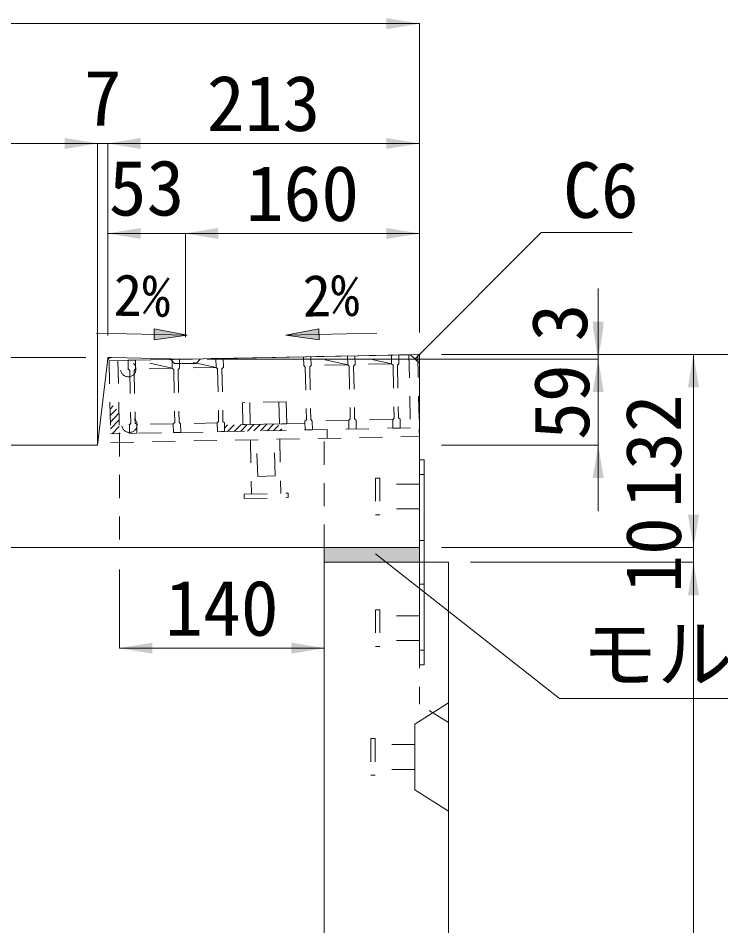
# Model space of a CAD drawing. Units: millimetres at full size; some dimension numbers follow another scale. Extents: x -3301 to 90699, y 107523 to 139162.
# Drawn here: x 14593 to 15073, y 116922 to 117542 of the extents above; entities that cross this region are included whole.
import ezdxf
from ezdxf.enums import TextEntityAlignment as Align

# ---------------------------------------------------------------- set-up
doc = ezdxf.new("R2010")
doc.units = ezdxf.units.MM
doc.header["$LTSCALE"] = 21
doc.header["$PDMODE"] = 32
doc.header["$PDSIZE"] = 10.5
doc.linetypes.add('USER1', pattern=[1.35, 0.75, -0.6])
for name, color, linetype, lineweight in [('0_2', 7, 'USER1', 9), ('寸法線', 7, 'Continuous', 9), ('引出線', 4, 'Continuous', 9), ('本体', 2, 'Continuous', 9), ('補助線', 8, 'Continuous', 13), ('ｲﾝｻｰﾄ', 3, 'USER1', 5), ('ｸﾞﾚｰﾁﾝｸﾞ', 7, 'USER1', 9)]:
    doc.layers.add(name, color=color, linetype=linetype, lineweight=lineweight)
doc.layers.add('ﾊｯﾁﾝｸﾞ', color=8, linetype='Continuous')
doc.styles.add('ＭＳ ゴシック', font='')
doc.styles.get('ＭＳ ゴシック').set_extended_font_data('MS Gothic')

# ---------------------------------------------------------------- blocks, each defined once
blk = doc.blocks.new('filled_arrow')
at = {"color": 0, "linetype": 'Continuous', "lineweight": -2}
blk.add_solid([(7.5, 1.25), (0, 0), (7.5, -1.25)], dxfattribs=at)

msp = doc.modelspace()

# ---------------------------------------------------------------- hatches: boundary and pattern name
at = {"layer": '引出線'}
for points in [[(14686.08, 117329.83), (14685.93, 117322.33), (14708.5, 117325.63)], [(14798.53, 117329.83), (14798.68, 117322.33), (14776.11, 117325.63)]]:
    msp.add_hatch(color=7, dxfattribs=at).paths.add_polyline_path(points)
at = {"layer": 'ｸﾞﾚｰﾁﾝｸﾞ'}
h = msp.add_hatch(dxfattribs=at)
h.set_pattern_fill('USER', color=256, style=0, pattern_type=2)
h.set_pattern_definition([(46.14576, (14131.14, 116930.54), (-2.28951, 2.19972), [75, -60])])
h.paths.add_polyline_path([(14655.2, 117308.09), (14661.2, 117308.21), (14662.2, 117258.22), (14656.2, 117258.1)])
h = msp.add_hatch(dxfattribs=at)
h.set_pattern_fill('USER', color=256, style=0, pattern_type=2)
h.set_pattern_definition([(46.14576, (14228.12, 116932.48), (-2.28951, 2.19972), [75, -60])])
h.paths.add_polyline_path([(14734.19, 117259.65), (14734.1, 117264.15), (14769.59, 117264.86), (14784.59, 117265.16), (14789.09, 117265.25), (14789.18, 117260.75), (14769.68, 117260.36)])
at = {"layer": 'ﾊｯﾁﾝｸﾞ'}
msp.add_hatch(color=256, dxfattribs=at).paths.add_polyline_path([(14802.31, 117180.33), (14802.31, 117170.33), (14867.31, 117170.33), (14867.31, 117180.33)])

# ---------------------------------------------------------------- linework, layer by layer
at = {"layer": '0_2'}
for p, q in [((14870.51, 117230.33), (14867.31, 117230.33)), ((14870.51, 117185.33), (14867.31, 117185.33)), ((14870.51, 117155.33), (14867.31, 117155.33)), ((14870.51, 117110.33), (14867.31, 117110.33))]:
    msp.add_line(p, q, dxfattribs=at)
at = {"layer": '0_2', "linetype": 'Continuous', "lineweight": 13}
msp.add_line((14802.31, 117170.33), (14802.31, 117180.33), dxfattribs=at)
at = {"layer": '0_2', "linetype": 'Continuous'}
msp.add_lwpolyline([(14867.31, 117100.33), (14867.31, 117240.33), (14870.51, 117240.33), (14870.51, 117100.33)], close=True, dxfattribs=at)
at = {"layer": '寸法線'}
for p, q in [((14437.31, 117538.41), (14867.31, 117538.41)), ((14867.31, 117327.33), (14867.31, 117538.41)), ((14437.31, 117456.54), (14647.31, 117456.54)), ((14602.31, 117456.54), (14699.33, 117456.54)), ((14647.31, 117265.33), (14647.31, 117456.54)), ((14647.31, 117265.33), (14647.31, 117456.54)), ((14654.33, 117325.33), (14654.33, 117456.54)), ((14654.33, 117456.54), (14867.31, 117456.54)), ((14654.33, 117325.33), (14654.33, 117456.54)), ((14867.31, 117327.33), (14867.31, 117456.54)), ((14654.33, 117395.03), (14752.31, 117395.03)), ((14654.33, 117325.33), (14654.33, 117395.03)), ((14707.31, 117324.13), (14707.31, 117395.03)), ((14707.31, 117395.03), (14867.31, 117395.03)), ((14707.31, 117324.13), (14707.31, 117395.03)), ((14867.31, 117327.33), (14867.31, 117395.03)), ((14989.54, 117264.13), (14989.54, 117357.33)), ((14989.54, 117205.33), (14989.54, 117354.13)), ((14639.33, 117310.33), (14147.2, 117310.33)), ((14722.31, 117309.13), (14989.54, 117309.13)), ((14722.31, 117309.13), (14989.54, 117309.13)), ((14882.31, 117312.33), (15054.68, 117312.33)), ((14882.31, 117312.33), (15139.77, 117312.33)), ((14882.31, 117312.33), (14989.54, 117312.33)), ((15054.68, 117312.33), (15054.68, 117180.33)), ((14882.31, 117250.33), (14989.54, 117250.33)), ((15054.68, 117125.33), (15054.68, 117225.33)), ((14882.31, 117180.33), (15054.68, 117180.33)), ((14882.31, 117180.33), (15054.68, 117180.33)), ((14902.31, 117170.33), (15054.68, 117170.33)), ((14902.31, 117170.33), (15054.68, 117170.33)), ((15054.68, 116420.33), (15054.68, 117170.33)), ((14662.31, 117165.33), (14662.31, 117111.64)), ((14802.31, 117165.33), (14802.31, 117111.64)), ((14662.31, 117111.64), (14802.31, 117111.64))]:
    msp.add_line(p, q, dxfattribs=at)
at = {"layer": '引出線', "color": 7}
for p, q in [((14646.4, 117326.87), (14708.5, 117325.63)), ((14838.22, 117326.87), (14776.11, 117325.63))]:
    msp.add_line(p, q, dxfattribs=at)
at = {"layer": '引出線'}
for points in [[(14864.31, 117309.4), (14950.55, 117395.65), (15012.66, 117395.65)], [(14837.22, 117176.01), (14963.15, 117077.33), (15178.97, 117077.33)]]:
    msp.add_lwpolyline(points, dxfattribs=at)
at = {"layer": '引出線', "color": 7, "lineweight": 13}
for points in [[(14686.08, 117329.83), (14685.93, 117322.33), (14708.5, 117325.63)], [(14798.53, 117329.83), (14798.68, 117322.33), (14776.11, 117325.63)]]:
    msp.add_lwpolyline(points, close=True, dxfattribs=at)
at = {"layer": '本体', "lineweight": 20}
for p, q in [((14657.06, 117310.27), (14707.31, 117309.13)), ((14707.31, 117309.13), (14861.31, 117312.21)), ((14867.31, 117306.33), (14861.31, 117312.21)), ((14654.01, 117307.61), (14647.31, 117250.33)), ((14867.31, 117306.33), (14867.31, 117180.33)), ((14443.31, 117250.33), (14647.31, 117250.33)), ((14867.31, 117180.33), (14437.31, 117180.33)), ((14802.31, 117170.33), (14802.31, 116857.03)), ((14887.31, 117170.33), (14802.31, 117170.33)), ((14887.31, 117170.33), (14887.31, 116420.33))]:
    msp.add_line(p, q, dxfattribs=at)
at = {"layer": '本体', "linetype": 'USER1'}
for p, q in [((14696.99, 117309.33), (14699.81, 117306.28)), ((14717.62, 117309.33), (14714.81, 117306.28)), ((14699.81, 117306.28), (14714.81, 117306.28)), ((14802.31, 117180.33), (14802.31, 117261.15)), ((14662.2, 117258.35), (14662.31, 117180.33)), ((14867.31, 117170.33), (14867.31, 117073.32)), ((14887.31, 117060.82), (14867.31, 117073.32))]:
    msp.add_line(p, q, dxfattribs=at)
at = {"layer": '本体'}
for p, q in [((14887.31, 117074.32), (14864.11, 117059.83)), ((14864.11, 117059.83), (14864.11, 117014.82)), ((14887.31, 117000.32), (14864.11, 117014.82))]:
    msp.add_line(p, q, dxfattribs=at)
at = {"layer": '本体', "lineweight": 20}
msp.add_arc((14656.99, 117307.27), 3, 88.70243, 173.33014, dxfattribs=at)
at = {"layer": '補助線'}
for p, q in [((14647.31, 117250.33), (14647.31, 117310.33)), ((14867.31, 117306.33), (14867.31, 117312.33))]:
    msp.add_line(p, q, dxfattribs=at)
at = {"layer": '補助線', "lineweight": 20}
for p, q in [((14654.33, 117310.33), (14654.01, 117307.61)), ((14654.33, 117310.33), (14657.06, 117310.27)), ((14861.31, 117312.21), (14867.31, 117312.33))]:
    msp.add_line(p, q, dxfattribs=at)
at = {"layer": 'ｲﾝｻｰﾄ'}
for p, q in [((14840.31, 117227.82), (14837.31, 117227.82)), ((14837.31, 117227.82), (14837.31, 117202.83)), ((14840.31, 117227.82), (14840.31, 117202.83)), ((14867.31, 117223.83), (14840.31, 117223.83)), ((14867.31, 117223.83), (14867.31, 117206.82)), ((14867.31, 117206.82), (14840.31, 117206.82)), ((14840.31, 117202.83), (14837.31, 117202.83)), ((14837.31, 117137.83), (14837.31, 117112.83)), ((14840.31, 117137.83), (14837.31, 117137.83)), ((14840.31, 117137.83), (14840.31, 117112.83)), ((14867.31, 117133.83), (14840.31, 117133.83)), ((14867.31, 117116.83), (14840.31, 117116.83)), ((14840.31, 117112.83), (14837.31, 117112.83)), ((14834.1, 117049.82), (14834.1, 117024.82)), ((14837.11, 117049.82), (14834.1, 117049.82)), ((14837.11, 117049.82), (14837.11, 117024.82)), ((14864.11, 117045.82), (14837.11, 117045.82)), ((14837.11, 117024.82), (14834.1, 117024.82)), ((14864.11, 117028.82), (14837.11, 117028.82))]:
    msp.add_line(p, q, dxfattribs=at)
at = {"layer": 'ｸﾞﾚｰﾁﾝｸﾞ'}
for p, q in [((14655.2, 117308.09), (14866.16, 117312.3)), ((14668.2, 117308.35), (14853.17, 117312.04)), ((14703.2, 117309.04), (14698.2, 117308.94)), ((14703.2, 117309.04), (14698.2, 117308.94)), ((14703.2, 117309.04), (14698.2, 117308.94)), ((14698.2, 117308.94), (14698.32, 117302.95)), ((14698.2, 117308.94), (14698.32, 117302.95)), ((14698.2, 117308.94), (14698.32, 117302.95)), ((14728.31, 117303.55), (14703.2, 117309.04)), ((14703.2, 117309.04), (14703.32, 117303.05)), ((14703.2, 117309.04), (14703.32, 117303.05)), ((14703.2, 117309.04), (14703.32, 117303.05)), ((14733.19, 117309.64), (14728.19, 117309.54)), ((14733.19, 117309.64), (14728.19, 117309.54)), ((14733.19, 117309.64), (14728.19, 117309.54)), ((14728.19, 117309.54), (14728.31, 117303.55)), ((14728.19, 117309.54), (14728.31, 117303.55)), ((14728.19, 117309.54), (14728.31, 117303.55)), ((14733.19, 117309.64), (14733.31, 117303.65)), ((14733.19, 117309.64), (14733.31, 117303.65)), ((14733.19, 117309.64), (14733.31, 117303.65)), ((14788.18, 117310.74), (14788.3, 117304.75)), ((14788.18, 117310.74), (14788.3, 117304.75)), ((14788.18, 117310.74), (14788.3, 117304.75)), ((14793.18, 117310.84), (14793.3, 117304.85)), ((14793.18, 117310.84), (14793.3, 117304.85)), ((14793.18, 117310.84), (14793.3, 117304.85)), ((14818.29, 117305.35), (14793.18, 117310.84)), ((14818.17, 117311.34), (14818.29, 117305.35)), ((14818.17, 117311.34), (14818.29, 117305.35)), ((14818.17, 117311.34), (14818.29, 117305.35)), ((14823.17, 117311.44), (14823.29, 117305.45)), ((14823.17, 117311.44), (14823.29, 117305.45)), ((14823.17, 117311.44), (14823.29, 117305.45)), ((14848.29, 117305.95), (14823.17, 117311.44)), ((14853.17, 117312.04), (14848.17, 117311.94)), ((14853.17, 117312.04), (14848.17, 117311.94)), ((14853.17, 117312.04), (14848.17, 117311.94)), ((14848.17, 117311.94), (14848.29, 117305.95)), ((14848.17, 117311.94), (14848.29, 117305.95)), ((14848.17, 117311.94), (14848.29, 117305.95)), ((14853.17, 117312.04), (14853.29, 117306.05)), ((14853.17, 117312.04), (14853.29, 117306.05)), ((14853.17, 117312.04), (14853.29, 117306.05)), ((14860.16, 117312.18), (14861.16, 117262.19)), ((14866.16, 117312.3), (14867.28, 117256.32)), ((14655.2, 117308.09), (14656.32, 117252.1)), ((14661.2, 117308.21), (14662.2, 117258.22)), ((14673.2, 117308.45), (14668.2, 117308.35)), ((14673.2, 117308.45), (14668.2, 117308.35)), ((14673.2, 117308.45), (14668.2, 117308.35)), ((14668.32, 117302.35), (14668.2, 117308.35)), ((14668.2, 117308.35), (14668.32, 117302.35)), ((14668.2, 117308.35), (14668.32, 117302.35)), ((14668.2, 117308.35), (14668.32, 117302.35)), ((14668.2, 117308.35), (14668.32, 117302.35)), ((14668.2, 117308.35), (14668.32, 117302.35)), ((14668.2, 117308.35), (14668.32, 117302.35)), ((14668.32, 117302.35), (14669.34, 117301.37)), ((14668.32, 117302.35), (14669.34, 117301.37)), ((14668.32, 117302.35), (14669.34, 117301.37)), ((14673.32, 117302.45), (14672.34, 117301.43)), ((14673.32, 117302.45), (14672.34, 117301.43)), ((14673.32, 117302.45), (14672.34, 117301.43)), ((14698.32, 117302.95), (14673.2, 117308.45)), ((14673.2, 117308.45), (14673.32, 117302.45)), ((14673.2, 117308.45), (14673.32, 117302.45)), ((14673.2, 117308.45), (14673.32, 117302.45)), ((14698.32, 117302.95), (14673.32, 117302.45)), ((14698.32, 117302.95), (14699.34, 117301.97)), ((14698.32, 117302.95), (14699.34, 117301.97)), ((14698.32, 117302.95), (14699.34, 117301.97)), ((14703.32, 117303.05), (14702.34, 117302.03)), ((14703.32, 117303.05), (14702.34, 117302.03)), ((14703.32, 117303.05), (14702.34, 117302.03)), ((14728.31, 117303.55), (14703.32, 117303.05)), ((14728.31, 117303.55), (14729.33, 117302.57)), ((14728.31, 117303.55), (14729.33, 117302.57)), ((14728.31, 117303.55), (14729.33, 117302.57)), ((14729.33, 117302.57), (14730.05, 117266.57)), ((14729.33, 117302.57), (14730.05, 117266.57)), ((14729.33, 117302.57), (14730.05, 117266.57)), ((14733.31, 117303.65), (14732.33, 117302.63)), ((14733.31, 117303.65), (14732.33, 117302.63)), ((14733.31, 117303.65), (14732.33, 117302.63)), ((14732.33, 117302.63), (14733.05, 117266.63)), ((14732.33, 117302.63), (14733.05, 117266.63)), ((14732.33, 117302.63), (14733.05, 117266.63)), ((14788.3, 117304.75), (14789.32, 117303.77)), ((14788.3, 117304.75), (14789.32, 117303.77)), ((14788.3, 117304.75), (14789.32, 117303.77)), ((14789.32, 117303.77), (14790.04, 117267.77)), ((14789.32, 117303.77), (14790.04, 117267.77)), ((14789.32, 117303.77), (14790.04, 117267.77)), ((14793.3, 117304.85), (14792.32, 117303.83)), ((14793.3, 117304.85), (14792.32, 117303.83)), ((14793.3, 117304.85), (14792.32, 117303.83)), ((14792.32, 117303.83), (14793.04, 117267.83)), ((14792.32, 117303.83), (14793.04, 117267.83)), ((14792.32, 117303.83), (14793.04, 117267.83)), ((14818.29, 117305.35), (14793.3, 117304.85)), ((14818.29, 117305.35), (14819.31, 117304.37)), ((14818.29, 117305.35), (14819.31, 117304.37)), ((14818.29, 117305.35), (14819.31, 117304.37)), ((14819.31, 117304.37), (14820.03, 117268.37)), ((14819.31, 117304.37), (14820.03, 117268.37)), ((14819.31, 117304.37), (14820.03, 117268.37)), ((14823.29, 117305.45), (14822.31, 117304.43)), ((14823.29, 117305.45), (14822.31, 117304.43)), ((14823.29, 117305.45), (14822.31, 117304.43)), ((14822.31, 117304.43), (14823.03, 117268.43)), ((14822.31, 117304.43), (14823.03, 117268.43)), ((14822.31, 117304.43), (14823.03, 117268.43)), ((14848.29, 117305.95), (14823.29, 117305.45)), ((14848.29, 117305.95), (14849.31, 117304.97)), ((14848.29, 117305.95), (14849.31, 117304.97)), ((14848.29, 117305.95), (14849.31, 117304.97)), ((14849.31, 117304.97), (14850.03, 117268.97)), ((14849.31, 117304.97), (14850.03, 117268.97)), ((14849.31, 117304.97), (14850.03, 117268.97)), ((14853.29, 117306.05), (14852.31, 117305.03)), ((14853.29, 117306.05), (14852.31, 117305.03)), ((14853.29, 117306.05), (14852.31, 117305.03)), ((14852.31, 117305.03), (14853.03, 117269.03)), ((14852.31, 117305.03), (14853.03, 117269.03)), ((14852.31, 117305.03), (14853.03, 117269.03)), ((14669.34, 117301.37), (14670.06, 117265.37)), ((14669.34, 117301.37), (14670.06, 117265.37)), ((14669.34, 117301.37), (14670.06, 117265.37)), ((14672.34, 117301.43), (14673.06, 117265.43)), ((14672.34, 117301.43), (14673.06, 117265.43)), ((14672.34, 117301.43), (14673.06, 117265.43)), ((14699.34, 117301.97), (14700.06, 117265.97)), ((14699.34, 117301.97), (14700.06, 117265.97)), ((14699.34, 117301.97), (14700.06, 117265.97)), ((14702.34, 117302.03), (14703.06, 117266.03)), ((14702.34, 117302.03), (14703.06, 117266.03)), ((14702.34, 117302.03), (14703.06, 117266.03)), ((14776.29, 117280), (14746.3, 117279.4)), ((14746.3, 117279.4), (14746.6, 117264.4)), ((14751.3, 117279.5), (14751.6, 117264.5)), ((14771.29, 117279.9), (14771.59, 117264.9)), ((14776.29, 117280), (14776.59, 117265)), ((14669.08, 117264.35), (14670.06, 117265.37)), ((14669.08, 117264.35), (14670.06, 117265.37)), ((14669.08, 117264.35), (14670.06, 117265.37)), ((14674.08, 117264.45), (14673.06, 117265.43)), ((14674.08, 117264.45), (14673.06, 117265.43)), ((14674.08, 117264.45), (14673.06, 117265.43)), ((14699.08, 117264.95), (14700.06, 117265.97)), ((14699.08, 117264.95), (14700.06, 117265.97)), ((14699.08, 117264.95), (14700.06, 117265.97)), ((14704.08, 117265.05), (14703.06, 117266.03)), ((14704.08, 117265.05), (14703.06, 117266.03)), ((14704.08, 117265.05), (14703.06, 117266.03)), ((14729.07, 117265.55), (14704.08, 117265.05)), ((14729.07, 117265.55), (14730.05, 117266.57)), ((14729.07, 117265.55), (14730.05, 117266.57)), ((14729.07, 117265.55), (14730.05, 117266.57)), ((14729.19, 117259.55), (14729.07, 117265.55)), ((14729.19, 117259.55), (14729.07, 117265.55)), ((14729.19, 117259.55), (14729.07, 117265.55)), ((14734.07, 117265.65), (14733.05, 117266.63)), ((14734.07, 117265.65), (14733.05, 117266.63)), ((14734.07, 117265.65), (14733.05, 117266.63)), ((14734.19, 117259.65), (14734.07, 117265.65)), ((14734.19, 117259.65), (14734.07, 117265.65)), ((14734.19, 117259.65), (14734.07, 117265.65)), ((14789.09, 117265.25), (14734.1, 117264.15)), ((14789.06, 117266.75), (14790.04, 117267.77)), ((14789.06, 117266.75), (14790.04, 117267.77)), ((14789.06, 117266.75), (14790.04, 117267.77)), ((14789.18, 117260.75), (14789.06, 117266.75)), ((14789.18, 117260.75), (14789.06, 117266.75)), ((14789.18, 117260.75), (14789.06, 117266.75)), ((14794.06, 117266.85), (14793.04, 117267.83)), ((14794.06, 117266.85), (14793.04, 117267.83)), ((14794.06, 117266.85), (14793.04, 117267.83)), ((14819.05, 117267.35), (14794.06, 117266.85)), ((14794.18, 117260.85), (14794.06, 117266.85)), ((14794.18, 117260.85), (14794.06, 117266.85)), ((14794.18, 117260.85), (14794.06, 117266.85)), ((14819.05, 117267.35), (14820.03, 117268.37)), ((14819.05, 117267.35), (14820.03, 117268.37)), ((14819.05, 117267.35), (14820.03, 117268.37)), ((14819.17, 117261.35), (14819.05, 117267.35)), ((14819.17, 117261.35), (14819.05, 117267.35)), ((14819.17, 117261.35), (14819.05, 117267.35)), ((14824.05, 117267.45), (14823.03, 117268.43)), ((14824.05, 117267.45), (14823.03, 117268.43)), ((14824.05, 117267.45), (14823.03, 117268.43)), ((14849.05, 117267.95), (14824.05, 117267.45)), ((14824.17, 117261.45), (14824.05, 117267.45)), ((14824.17, 117261.45), (14824.05, 117267.45)), ((14824.17, 117261.45), (14824.05, 117267.45)), ((14849.05, 117267.95), (14850.03, 117268.97)), ((14849.05, 117267.95), (14850.03, 117268.97)), ((14849.05, 117267.95), (14850.03, 117268.97)), ((14849.17, 117261.95), (14849.05, 117267.95)), ((14849.17, 117261.95), (14849.05, 117267.95)), ((14849.17, 117261.95), (14849.05, 117267.95)), ((14854.05, 117268.05), (14853.03, 117269.03)), ((14854.05, 117268.05), (14853.03, 117269.03)), ((14854.05, 117268.05), (14853.03, 117269.03)), ((14854.17, 117262.05), (14854.05, 117268.05)), ((14854.17, 117262.05), (14854.05, 117268.05)), ((14854.17, 117262.05), (14854.05, 117268.05)), ((14861.16, 117262.19), (14656.2, 117258.1)), ((14669.2, 117258.36), (14669.08, 117264.35)), ((14669.2, 117258.36), (14669.08, 117264.35)), ((14669.2, 117258.36), (14669.08, 117264.35)), ((14669.2, 117258.36), (14669.08, 117264.35)), ((14669.2, 117258.36), (14669.08, 117264.35)), ((14669.2, 117258.36), (14669.08, 117264.35)), ((14699.08, 117264.95), (14674.08, 117264.45)), ((14674.2, 117258.46), (14674.08, 117264.45)), ((14674.2, 117258.46), (14674.08, 117264.45)), ((14674.2, 117258.46), (14674.08, 117264.45)), ((14699.2, 117258.95), (14699.08, 117264.95)), ((14699.2, 117258.95), (14699.08, 117264.95)), ((14699.2, 117258.95), (14699.08, 117264.95)), ((14704.2, 117259.05), (14699.2, 117258.95)), ((14704.2, 117259.05), (14699.2, 117258.95)), ((14704.2, 117259.05), (14699.2, 117258.95)), ((14704.2, 117259.05), (14704.08, 117265.05)), ((14704.2, 117259.05), (14704.08, 117265.05)), ((14704.2, 117259.05), (14704.08, 117265.05)), ((14734.19, 117259.65), (14729.19, 117259.55)), ((14734.19, 117259.65), (14729.19, 117259.55)), ((14734.19, 117259.65), (14729.19, 117259.55)), ((14776.59, 117265), (14746.6, 117264.4)), ((14794.18, 117260.85), (14789.18, 117260.75)), ((14794.18, 117260.85), (14789.18, 117260.75)), ((14794.18, 117260.85), (14789.18, 117260.75)), ((14804.18, 117261.05), (14804.3, 117255.06)), ((14824.17, 117261.45), (14819.17, 117261.35)), ((14824.17, 117261.45), (14819.17, 117261.35)), ((14824.17, 117261.45), (14819.17, 117261.35)), ((14854.17, 117262.05), (14849.17, 117261.95)), ((14854.17, 117262.05), (14849.17, 117261.95)), ((14854.17, 117262.05), (14849.17, 117261.95)), ((14867.28, 117256.32), (14867.18, 117261.31)), ((14656.32, 117252.1), (14867.28, 117256.32)), ((14674.2, 117258.46), (14669.2, 117258.36)), ((14674.2, 117258.46), (14669.2, 117258.36)), ((14674.2, 117258.46), (14669.2, 117258.36)), ((14751.81, 117254.01), (14752.55, 117217.01)), ((14756.81, 117228.99), (14755.81, 117253.97)), ((14768.8, 117229.47), (14767.8, 117254.45)), ((14771.8, 117254.41), (14772.54, 117217.41)), ((14768.8, 117229.47), (14756.81, 117228.99)), ((14747.55, 117216.91), (14777.54, 117217.51)), ((14747.61, 117213.91), (14747.55, 117216.91)), ((14777.6, 117214.51), (14777.54, 117217.51)), ((14747.61, 117213.91), (14777.6, 117214.51))]:
    msp.add_line(p, q, dxfattribs=at)
for p in [(14668.32, 117302.35), (14669.08, 117264.35)]:
    msp.add_point(p, dxfattribs=at)

# ---------------------------------------------------------------- block references
at = {"layer": '寸法線', "xscale": 3, "yscale": 3}
for p, rotation in [((14867.31, 117538.41), 180), ((14647.31, 117456.54), 180), ((14647.31, 117456.54), 180), ((14867.31, 117456.54), 180), ((14867.31, 117395.03), 180), ((14989.54, 117312.33), 90), ((14989.54, 117309.13), 90), ((14989.54, 117309.13), 270), ((15054.68, 117312.33), 270), ((14989.54, 117250.33), 270), ((15054.68, 117180.33), 90), ((15054.68, 117180.33), 90), ((15054.68, 117170.33), 270), ((15054.68, 117170.33), 270), ((14802.31, 117111.64), 180)]:
    msp.add_blockref('filled_arrow', p, dxfattribs=dict(at, rotation=rotation))
for p in [(14654.33, 117456.54), (14654.33, 117456.54), (14654.33, 117395.03), (14707.31, 117395.03), (14707.31, 117395.03), (14662.31, 117111.64)]:
    msp.add_blockref('filled_arrow', p, dxfattribs=at)
at = {"layer": '引出線', "xscale": 0.075, "yscale": 0.075}
for p, rotation in [((14864.31, 117309.4), 45), ((14837.22, 117176.01), 321.9)]:
    msp.add_blockref('filled_arrow', p, dxfattribs=dict(at, rotation=rotation))

# ---------------------------------------------------------------- texts
at = {"layer": '寸法線', "style": 'ＭＳ ゴシック'}
for s, p in [('7', (14650.82, 117487.79)), ('213', (14760.82, 117484.04)), ('53', (14680.82, 117426.28)), ('160', (14787.31, 117422.53)), ('140', (14732.31, 117139.14))]:
    msp.add_text(s, height=37.98, dxfattribs=at).set_placement(p, align=Align.MIDDLE_CENTER)
for s, height, rotation, p in [('2%', 28.48, 359, (14677.73, 117352.75)), ('2%', 28.48, 1, (14806.89, 117352.75)), ('3', 37.98, 90, (14963, 117334.2)), ('59', 37.98, 90, (14964.42, 117279.79)), ('132', 37.98, 90, (15027.18, 117246.33)), ('10', 37.98, 90, (15027.18, 117175.33))]:
    msp.add_text(s, height=height, rotation=rotation, dxfattribs=at).set_placement(p, align=Align.MIDDLE_CENTER)
at = {"layer": '引出線', "style": 'ＭＳ ゴシック'}
for s, p in [('C6', (14965.55, 117443.65)), ('モルタル', (14978.15, 117126.75))]:
    msp.add_text(s, height=37.98, dxfattribs=at).set_placement(p, align=Align.TOP_LEFT)

doc.saveas('drawing.dxf')
